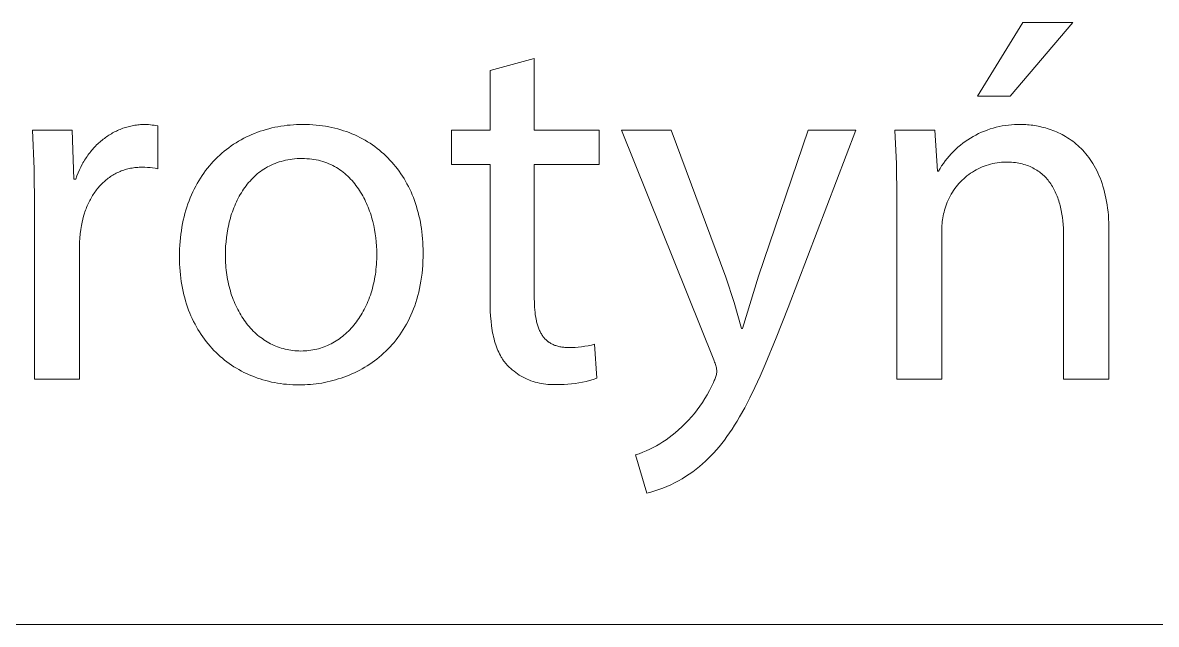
# Model space of a CAD drawing. Header units: millimetres. Extents: x 0 to 5466, y 0 to 3819.
# Drawn here: x 4602.9 to 4723.3, y 0 to 64 of the extents above; entities that cross this region are included whole.
import ezdxf

# ---------------------------------------------------------------- set-up
doc = ezdxf.new("R2010")
doc.units = ezdxf.units.MM
doc.header["$MEASUREMENT"] = 0
doc.layers.add('Domyślny', color=7, linetype='Continuous', true_color=0x000000)

msp = doc.modelspace()

# ---------------------------------------------------------------- linework, layer by layer
at = {"layer": 'Domyślny', "color": 18, "lineweight": 15, "true_color": 0x000000}
for p, q in [((4704.32, 56.12), (4709.14, 63.95)), ((4714.44, 63.95), (4707.78, 56.12)), ((4709.14, 63.95), (4714.44, 63.95)), ((4652.55, 58.87), (4657.24, 60.13)), ((4657.24, 60.13), (4657.24, 52.54)), ((4652.55, 52.54), (4652.55, 58.87)), ((4707.78, 56.12), (4704.32, 56.12)), ((4614.39, 52.96), (4614.54, 52.99)), ((4614.54, 52.99), (4614.68, 53.02)), ((4614.68, 53.02), (4614.83, 53.04)), ((4614.83, 53.04), (4614.98, 53.06)), ((4614.98, 53.06), (4615.13, 53.08)), ((4615.13, 53.08), (4615.27, 53.1)), ((4615.27, 53.1), (4615.42, 53.11)), ((4615.42, 53.11), (4615.57, 53.11)), ((4615.57, 53.11), (4615.72, 53.12)), ((4615.72, 53.12), (4615.87, 53.12)), ((4615.87, 53.12), (4616.07, 53.12)), ((4616.07, 53.12), (4616.27, 53.11)), ((4616.27, 53.11), (4616.47, 53.09)), ((4616.47, 53.09), (4616.67, 53.07)), ((4616.67, 53.07), (4616.87, 53.05)), ((4616.87, 53.05), (4617.06, 53.01)), ((4617.06, 53.01), (4617.26, 52.98)), ((4630.34, 52.95), (4630.66, 53)), ((4630.66, 53), (4630.99, 53.04)), ((4630.99, 53.04), (4631.33, 53.07)), ((4631.33, 53.07), (4631.66, 53.1)), ((4631.66, 53.1), (4632, 53.12)), ((4632, 53.12), (4632.34, 53.13)), ((4632.34, 53.13), (4632.68, 53.13)), ((4632.68, 53.13), (4633.03, 53.13)), ((4633.03, 53.13), (4633.38, 53.12)), ((4633.38, 53.12), (4633.73, 53.1)), ((4633.73, 53.1), (4634.08, 53.07)), ((4634.08, 53.07), (4634.42, 53.03)), ((4634.42, 53.03), (4634.75, 52.99)), ((4634.75, 52.99), (4635.08, 52.94)), ((4706.95, 52.97), (4707.28, 53.02)), ((4707.28, 53.02), (4707.6, 53.07)), ((4707.6, 53.07), (4707.93, 53.1)), ((4707.93, 53.1), (4708.26, 53.12)), ((4708.26, 53.12), (4708.59, 53.12)), ((4708.59, 53.12), (4708.92, 53.12)), ((4708.92, 53.12), (4709.1, 53.12)), ((4709.1, 53.12), (4709.27, 53.11)), ((4709.27, 53.11), (4709.45, 53.11)), ((4709.45, 53.11), (4709.63, 53.09)), ((4709.63, 53.09), (4709.82, 53.08)), ((4709.82, 53.08), (4710, 53.06)), ((4710, 53.06), (4710.19, 53.04)), ((4710.19, 53.04), (4710.38, 53.01)), ((4710.38, 53.01), (4710.57, 52.98)), ((4604.12, 48.4), (4603.95, 52.54)), ((4603.95, 52.54), (4608.16, 52.54)), ((4608.16, 52.54), (4608.34, 47.33)), ((4611.7, 51.74), (4611.82, 51.83)), ((4611.82, 51.83), (4611.95, 51.91)), ((4611.95, 51.91), (4612.07, 52)), ((4612.07, 52), (4612.2, 52.08)), ((4612.2, 52.08), (4612.33, 52.15)), ((4612.33, 52.15), (4612.46, 52.23)), ((4612.46, 52.23), (4612.59, 52.3)), ((4612.59, 52.3), (4612.72, 52.37)), ((4612.72, 52.37), (4612.86, 52.43)), ((4612.86, 52.43), (4612.99, 52.49)), ((4612.99, 52.49), (4613.13, 52.55)), ((4613.13, 52.55), (4613.26, 52.61)), ((4613.26, 52.61), (4613.4, 52.66)), ((4613.4, 52.66), (4613.54, 52.72)), ((4613.54, 52.72), (4613.68, 52.76)), ((4613.68, 52.76), (4613.82, 52.81)), ((4613.82, 52.81), (4613.96, 52.85)), ((4613.96, 52.85), (4614.11, 52.89)), ((4614.11, 52.89), (4614.25, 52.93)), ((4614.25, 52.93), (4614.39, 52.96)), ((4617.26, 52.98), (4617.26, 48.43)), ((4626.39, 51.66), (4626.67, 51.8)), ((4626.67, 51.8), (4626.96, 51.93)), ((4626.96, 51.93), (4627.25, 52.06)), ((4627.25, 52.06), (4627.54, 52.18)), ((4627.54, 52.18), (4627.84, 52.3)), ((4627.84, 52.3), (4628.14, 52.4)), ((4628.14, 52.4), (4628.44, 52.5)), ((4628.44, 52.5), (4628.75, 52.59)), ((4628.75, 52.59), (4629.06, 52.68)), ((4629.06, 52.68), (4629.38, 52.76)), ((4629.38, 52.76), (4629.69, 52.83)), ((4629.69, 52.83), (4630.01, 52.89)), ((4630.01, 52.89), (4630.34, 52.95)), ((4635.08, 52.94), (4635.41, 52.88)), ((4635.41, 52.88), (4635.73, 52.81)), ((4635.73, 52.81), (4636.05, 52.74)), ((4636.05, 52.74), (4636.37, 52.66)), ((4636.37, 52.66), (4636.68, 52.57)), ((4636.68, 52.57), (4636.99, 52.47)), ((4636.99, 52.47), (4637.29, 52.37)), ((4637.29, 52.37), (4637.59, 52.26)), ((4637.59, 52.26), (4637.88, 52.14)), ((4637.88, 52.14), (4638.17, 52.02)), ((4638.17, 52.02), (4638.45, 51.89)), ((4638.45, 51.89), (4638.73, 51.75)), ((4648.45, 48.86), (4648.45, 52.54)), ((4648.45, 52.54), (4652.55, 52.54)), ((4657.24, 52.54), (4664.14, 52.54)), ((4664.14, 52.54), (4664.14, 48.86)), ((4676.3, 28.11), (4666.52, 52.54)), ((4666.52, 52.54), (4671.77, 52.54)), ((4671.77, 52.54), (4677.57, 36.89)), ((4681.07, 37), (4686.33, 52.54)), ((4691.4, 52.54), (4684.2, 33.67)), ((4686.33, 52.54), (4691.4, 52.54)), ((4695.7, 48.96), (4695.53, 52.54)), ((4695.53, 52.54), (4699.79, 52.54)), ((4699.79, 52.54), (4700.06, 48.15)), ((4703.57, 51.69), (4703.86, 51.85)), ((4703.86, 51.85), (4704.15, 52.01)), ((4704.15, 52.01), (4704.44, 52.16)), ((4704.44, 52.16), (4704.74, 52.3)), ((4704.74, 52.3), (4705.05, 52.43)), ((4705.05, 52.43), (4705.36, 52.54)), ((4705.36, 52.54), (4705.67, 52.65)), ((4705.67, 52.65), (4705.99, 52.75)), ((4705.99, 52.75), (4706.3, 52.83)), ((4706.3, 52.83), (4706.63, 52.91)), ((4706.63, 52.91), (4706.95, 52.97)), ((4710.57, 52.98), (4710.76, 52.94)), ((4710.76, 52.94), (4710.95, 52.9)), ((4710.95, 52.9), (4711.15, 52.86)), ((4711.15, 52.86), (4711.34, 52.81)), ((4711.34, 52.81), (4711.54, 52.76)), ((4711.54, 52.76), (4711.73, 52.7)), ((4711.73, 52.7), (4711.93, 52.64)), ((4711.93, 52.64), (4712.13, 52.57)), ((4712.13, 52.57), (4712.32, 52.5)), ((4712.32, 52.5), (4712.52, 52.42)), ((4712.52, 52.42), (4712.72, 52.34)), ((4712.72, 52.34), (4712.91, 52.25)), ((4712.91, 52.25), (4713.11, 52.16)), ((4713.11, 52.16), (4713.3, 52.06)), ((4713.3, 52.06), (4713.49, 51.95)), ((4713.49, 51.95), (4713.68, 51.84)), ((4713.68, 51.84), (4713.87, 51.72)), ((4610.34, 50.49), (4610.44, 50.61)), ((4610.44, 50.61), (4610.55, 50.72)), ((4610.55, 50.72), (4610.65, 50.84)), ((4610.65, 50.84), (4610.76, 50.95)), ((4610.76, 50.95), (4610.88, 51.06)), ((4610.88, 51.06), (4610.99, 51.16)), ((4610.99, 51.16), (4611.1, 51.26)), ((4611.1, 51.26), (4611.22, 51.37)), ((4611.22, 51.37), (4611.34, 51.46)), ((4611.34, 51.46), (4611.46, 51.56)), ((4611.46, 51.56), (4611.58, 51.65)), ((4611.58, 51.65), (4611.7, 51.74)), ((4624.55, 50.47), (4624.8, 50.66)), ((4624.8, 50.66), (4625.05, 50.85)), ((4625.05, 50.85), (4625.31, 51.02)), ((4625.31, 51.02), (4625.57, 51.19)), ((4625.57, 51.19), (4625.84, 51.35)), ((4625.84, 51.35), (4626.12, 51.51)), ((4626.12, 51.51), (4626.39, 51.66)), ((4638.73, 51.75), (4639.01, 51.6)), ((4639.01, 51.6), (4639.28, 51.45)), ((4639.28, 51.45), (4639.54, 51.29)), ((4639.54, 51.29), (4639.8, 51.13)), ((4639.8, 51.13), (4640.06, 50.95)), ((4640.06, 50.95), (4640.31, 50.78)), ((4640.31, 50.78), (4640.55, 50.59)), ((4640.55, 50.59), (4640.79, 50.4)), ((4702, 50.49), (4702.24, 50.71)), ((4702.24, 50.71), (4702.5, 50.92)), ((4702.5, 50.92), (4702.75, 51.13)), ((4702.75, 51.13), (4703.02, 51.32)), ((4703.02, 51.32), (4703.29, 51.51)), ((4703.29, 51.51), (4703.57, 51.69)), ((4713.87, 51.72), (4714.06, 51.6)), ((4714.06, 51.6), (4714.25, 51.47)), ((4714.25, 51.47), (4714.43, 51.34)), ((4714.43, 51.34), (4714.62, 51.2)), ((4714.62, 51.2), (4714.8, 51.05)), ((4714.8, 51.05), (4714.97, 50.89)), ((4714.97, 50.89), (4715.15, 50.73)), ((4715.15, 50.73), (4715.32, 50.57)), ((4609.48, 49.33), (4609.57, 49.46)), ((4609.57, 49.46), (4609.66, 49.6)), ((4609.66, 49.6), (4609.75, 49.74)), ((4609.75, 49.74), (4609.84, 49.87)), ((4609.84, 49.87), (4609.94, 50)), ((4609.94, 50), (4610.03, 50.12)), ((4610.03, 50.12), (4610.13, 50.25)), ((4610.13, 50.25), (4610.23, 50.37)), ((4610.23, 50.37), (4610.34, 50.49)), ((4623.15, 49.2), (4623.37, 49.43)), ((4623.37, 49.43), (4623.6, 49.65)), ((4623.6, 49.65), (4623.83, 49.87)), ((4623.83, 49.87), (4624.06, 50.08)), ((4624.06, 50.08), (4624.3, 50.28)), ((4624.3, 50.28), (4624.55, 50.47)), ((4631.06, 49.38), (4630.82, 49.33)), ((4631.3, 49.42), (4631.06, 49.38)), ((4631.54, 49.45), (4631.3, 49.42)), ((4631.79, 49.48), (4631.54, 49.45)), ((4632.05, 49.5), (4631.79, 49.48)), ((4632.31, 49.51), (4632.05, 49.5)), ((4632.57, 49.51), (4632.31, 49.51)), ((4632.83, 49.51), (4632.57, 49.51)), ((4633.09, 49.49), (4632.83, 49.51)), ((4633.35, 49.47), (4633.09, 49.49)), ((4633.6, 49.45), (4633.35, 49.47)), ((4633.84, 49.41), (4633.6, 49.45)), ((4634.08, 49.37), (4633.84, 49.41)), ((4640.79, 50.4), (4641.03, 50.2)), ((4641.03, 50.2), (4641.26, 50)), ((4641.26, 50), (4641.48, 49.79)), ((4641.48, 49.79), (4641.7, 49.57)), ((4641.7, 49.57), (4641.91, 49.35)), ((4700.89, 49.26), (4701.1, 49.52)), ((4701.1, 49.52), (4701.31, 49.77)), ((4701.31, 49.77), (4701.53, 50.02)), ((4701.53, 50.02), (4701.76, 50.25)), ((4701.76, 50.25), (4702, 50.49)), ((4715.32, 50.57), (4715.49, 50.39)), ((4715.49, 50.39), (4715.66, 50.21)), ((4715.66, 50.21), (4715.82, 50.02)), ((4715.82, 50.02), (4715.98, 49.82)), ((4715.98, 49.82), (4716.13, 49.62)), ((4716.13, 49.62), (4716.28, 49.41)), ((4716.28, 49.41), (4716.43, 49.19)), ((4604.17, 44.26), (4604.12, 48.4)), ((4608.79, 47.98), (4608.93, 48.3)), ((4608.93, 48.3), (4609.07, 48.6)), ((4609.07, 48.6), (4609.23, 48.9)), ((4609.23, 48.9), (4609.31, 49.04)), ((4609.31, 49.04), (4609.39, 49.19)), ((4609.39, 49.19), (4609.48, 49.33)), ((4613.38, 48.19), (4613.25, 48.13)), ((4613.52, 48.24), (4613.38, 48.19)), ((4613.66, 48.28), (4613.52, 48.24)), ((4613.8, 48.33), (4613.66, 48.28)), ((4613.94, 48.37), (4613.8, 48.33)), ((4614.08, 48.41), (4613.94, 48.37)), ((4614.23, 48.44), (4614.08, 48.41)), ((4614.37, 48.47), (4614.23, 48.44)), ((4614.52, 48.5), (4614.37, 48.47)), ((4614.67, 48.52), (4614.52, 48.5)), ((4614.82, 48.54), (4614.67, 48.52)), ((4614.97, 48.56), (4614.82, 48.54)), ((4615.13, 48.57), (4614.97, 48.56)), ((4615.28, 48.58), (4615.13, 48.57)), ((4615.44, 48.59), (4615.28, 48.58)), ((4615.6, 48.59), (4615.44, 48.59)), ((4615.88, 48.58), (4615.6, 48.59)), ((4616.16, 48.57), (4615.88, 48.58)), ((4616.43, 48.55), (4616.16, 48.57)), ((4616.71, 48.52), (4616.43, 48.55)), ((4616.98, 48.47), (4616.71, 48.52)), ((4617.26, 48.43), (4616.98, 48.47)), ((4622.14, 47.96), (4622.33, 48.22)), ((4622.33, 48.22), (4622.53, 48.47)), ((4622.53, 48.47), (4622.73, 48.72)), ((4622.73, 48.72), (4622.94, 48.96)), ((4622.94, 48.96), (4623.15, 49.2)), ((4628.34, 48.26), (4628.17, 48.14)), ((4628.53, 48.38), (4628.34, 48.26)), ((4628.71, 48.5), (4628.53, 48.38)), ((4628.9, 48.61), (4628.71, 48.5)), ((4629.1, 48.71), (4628.9, 48.61)), ((4629.3, 48.81), (4629.1, 48.71)), ((4629.5, 48.91), (4629.3, 48.81)), ((4629.71, 48.99), (4629.5, 48.91)), ((4629.92, 49.07), (4629.71, 48.99)), ((4630.14, 49.15), (4629.92, 49.07)), ((4630.36, 49.21), (4630.14, 49.15)), ((4630.59, 49.27), (4630.36, 49.21)), ((4630.82, 49.33), (4630.59, 49.27)), ((4634.32, 49.32), (4634.08, 49.37)), ((4634.55, 49.26), (4634.32, 49.32)), ((4634.77, 49.19), (4634.55, 49.26)), ((4634.99, 49.12), (4634.77, 49.19)), ((4635.21, 49.04), (4634.99, 49.12)), ((4635.42, 48.96), (4635.21, 49.04)), ((4635.62, 48.87), (4635.42, 48.96)), ((4635.83, 48.77), (4635.62, 48.87)), ((4636.02, 48.66), (4635.83, 48.77)), ((4636.22, 48.55), (4636.02, 48.66)), ((4636.4, 48.44), (4636.22, 48.55)), ((4636.59, 48.32), (4636.4, 48.44)), ((4636.76, 48.19), (4636.59, 48.32)), ((4636.94, 48.06), (4636.76, 48.19)), ((4641.91, 49.35), (4642.12, 49.13)), ((4642.12, 49.13), (4642.32, 48.89)), ((4642.32, 48.89), (4642.51, 48.65)), ((4642.51, 48.65), (4642.7, 48.41)), ((4642.7, 48.41), (4642.89, 48.16)), ((4652.55, 48.86), (4648.45, 48.86)), ((4652.55, 34.41), (4652.55, 48.86)), ((4664.14, 48.86), (4657.24, 48.86)), ((4657.24, 48.86), (4657.24, 34.59)), ((4695.75, 45.37), (4695.7, 48.96)), ((4700.17, 48.15), (4700.34, 48.44)), ((4700.34, 48.44), (4700.51, 48.72)), ((4700.51, 48.72), (4700.7, 48.99)), ((4700.7, 48.99), (4700.89, 49.26)), ((4703.98, 48.19), (4703.78, 48.07)), ((4704.18, 48.31), (4703.98, 48.19)), ((4704.39, 48.42), (4704.18, 48.31)), ((4704.6, 48.52), (4704.39, 48.42)), ((4704.81, 48.61), (4704.6, 48.52)), ((4705.03, 48.7), (4704.81, 48.61)), ((4705.25, 48.78), (4705.03, 48.7)), ((4705.48, 48.85), (4705.25, 48.78)), ((4705.7, 48.91), (4705.48, 48.85)), ((4705.93, 48.97), (4705.7, 48.91)), ((4706.16, 49.01), (4705.93, 48.97)), ((4706.39, 49.05), (4706.16, 49.01)), ((4706.62, 49.09), (4706.39, 49.05)), ((4706.86, 49.11), (4706.62, 49.09)), ((4707.09, 49.13), (4706.86, 49.11)), ((4707.32, 49.14), (4707.09, 49.13)), ((4707.53, 49.13), (4707.32, 49.14)), ((4707.74, 49.13), (4707.53, 49.13)), ((4707.94, 49.11), (4707.74, 49.13)), ((4708.14, 49.09), (4707.94, 49.11)), ((4708.34, 49.07), (4708.14, 49.09)), ((4708.53, 49.04), (4708.34, 49.07)), ((4708.71, 49.01), (4708.53, 49.04)), ((4708.89, 48.97), (4708.71, 49.01)), ((4709.07, 48.93), (4708.89, 48.97)), ((4709.24, 48.89), (4709.07, 48.93)), ((4709.41, 48.83), (4709.24, 48.89)), ((4709.58, 48.78), (4709.41, 48.83)), ((4709.74, 48.72), (4709.58, 48.78)), ((4709.9, 48.65), (4709.74, 48.72)), ((4710.05, 48.58), (4709.9, 48.65)), ((4710.2, 48.51), (4710.05, 48.58)), ((4710.35, 48.43), (4710.2, 48.51)), ((4710.49, 48.35), (4710.35, 48.43)), ((4710.63, 48.27), (4710.49, 48.35)), ((4710.76, 48.18), (4710.63, 48.27)), ((4710.89, 48.08), (4710.76, 48.18)), ((4716.43, 49.19), (4716.57, 48.97)), ((4716.57, 48.97), (4716.71, 48.73)), ((4716.71, 48.73), (4716.85, 48.49)), ((4716.85, 48.49), (4716.98, 48.24)), ((4716.98, 48.24), (4717.1, 47.99)), ((4608.34, 47.33), (4608.54, 47.33)), ((4608.54, 47.33), (4608.66, 47.66)), ((4608.66, 47.66), (4608.79, 47.98)), ((4611.55, 47.05), (4611.44, 46.95)), ((4611.66, 47.15), (4611.55, 47.05)), ((4611.77, 47.24), (4611.66, 47.15)), ((4611.88, 47.33), (4611.77, 47.24)), ((4612, 47.42), (4611.88, 47.33)), ((4612.12, 47.5), (4612, 47.42)), ((4612.23, 47.59), (4612.12, 47.5)), ((4612.35, 47.67), (4612.23, 47.59)), ((4612.48, 47.74), (4612.35, 47.67)), ((4612.6, 47.81), (4612.48, 47.74)), ((4612.73, 47.88), (4612.6, 47.81)), ((4612.85, 47.95), (4612.73, 47.88)), ((4612.98, 48.01), (4612.85, 47.95)), ((4613.11, 48.07), (4612.98, 48.01)), ((4613.25, 48.13), (4613.11, 48.07)), ((4621.44, 46.85), (4621.61, 47.14)), ((4621.61, 47.14), (4621.78, 47.42)), ((4621.78, 47.42), (4621.96, 47.69)), ((4621.96, 47.69), (4622.14, 47.96)), ((4627.05, 47.12), (4626.9, 46.95)), ((4627.19, 47.28), (4627.05, 47.12)), ((4627.34, 47.43), (4627.19, 47.28)), ((4627.5, 47.58), (4627.34, 47.43)), ((4627.66, 47.73), (4627.5, 47.58)), ((4627.82, 47.87), (4627.66, 47.73)), ((4627.99, 48.01), (4627.82, 47.87)), ((4628.17, 48.14), (4627.99, 48.01)), ((4637.11, 47.92), (4636.94, 48.06)), ((4637.27, 47.78), (4637.11, 47.92)), ((4637.43, 47.63), (4637.27, 47.78)), ((4637.59, 47.48), (4637.43, 47.63)), ((4637.74, 47.32), (4637.59, 47.48)), ((4637.89, 47.16), (4637.74, 47.32)), ((4638.03, 46.99), (4637.89, 47.16)), ((4638.17, 46.83), (4638.03, 46.99)), ((4642.89, 48.16), (4643.07, 47.9)), ((4643.07, 47.9), (4643.24, 47.64)), ((4643.24, 47.64), (4643.41, 47.37)), ((4643.41, 47.37), (4643.57, 47.1)), ((4643.57, 47.1), (4643.72, 46.82)), ((4700.06, 48.15), (4700.17, 48.15)), ((4702.51, 47.03), (4702.35, 46.86)), ((4702.68, 47.2), (4702.51, 47.03)), ((4702.85, 47.36), (4702.68, 47.2)), ((4703.02, 47.51), (4702.85, 47.36)), ((4703.2, 47.66), (4703.02, 47.51)), ((4703.39, 47.8), (4703.2, 47.66)), ((4703.58, 47.94), (4703.39, 47.8)), ((4703.78, 48.07), (4703.58, 47.94)), ((4711.02, 47.99), (4710.89, 48.08)), ((4711.14, 47.89), (4711.02, 47.99)), ((4711.26, 47.78), (4711.14, 47.89)), ((4711.38, 47.67), (4711.26, 47.78)), ((4711.49, 47.56), (4711.38, 47.67)), ((4711.6, 47.45), (4711.49, 47.56)), ((4711.71, 47.33), (4711.6, 47.45)), ((4711.81, 47.21), (4711.71, 47.33)), ((4711.91, 47.08), (4711.81, 47.21)), ((4712, 46.95), (4711.91, 47.08)), ((4717.1, 47.99), (4717.22, 47.72)), ((4717.22, 47.72), (4717.33, 47.45)), ((4717.33, 47.45), (4717.44, 47.16)), ((4717.44, 47.16), (4717.54, 46.87)), ((4610.49, 45.83), (4610.4, 45.7)), ((4610.57, 45.95), (4610.49, 45.83)), ((4610.66, 46.07), (4610.57, 45.95)), ((4610.75, 46.19), (4610.66, 46.07)), ((4610.85, 46.31), (4610.75, 46.19)), ((4610.94, 46.42), (4610.85, 46.31)), ((4611.04, 46.53), (4610.94, 46.42)), ((4611.14, 46.64), (4611.04, 46.53)), ((4611.24, 46.75), (4611.14, 46.64)), ((4611.34, 46.85), (4611.24, 46.75)), ((4611.44, 46.95), (4611.34, 46.85)), ((4620.84, 45.65), (4620.98, 45.96)), ((4620.98, 45.96), (4621.13, 46.26)), ((4621.13, 46.26), (4621.28, 46.56)), ((4621.28, 46.56), (4621.44, 46.85)), ((4626.13, 45.88), (4626.02, 45.69)), ((4626.25, 46.07), (4626.13, 45.88)), ((4626.37, 46.25), (4626.25, 46.07)), ((4626.5, 46.43), (4626.37, 46.25)), ((4626.63, 46.61), (4626.5, 46.43)), ((4626.76, 46.78), (4626.63, 46.61)), ((4626.9, 46.95), (4626.76, 46.78)), ((4638.3, 46.65), (4638.17, 46.83)), ((4638.43, 46.48), (4638.3, 46.65)), ((4638.56, 46.3), (4638.43, 46.48)), ((4638.68, 46.11), (4638.56, 46.3)), ((4638.8, 45.92), (4638.68, 46.11)), ((4638.91, 45.73), (4638.8, 45.92)), ((4643.72, 46.82), (4643.87, 46.54)), ((4643.87, 46.54), (4644.01, 46.25)), ((4644.01, 46.25), (4644.15, 45.96)), ((4644.15, 45.96), (4644.27, 45.66)), ((4701.65, 45.93), (4701.53, 45.73)), ((4701.77, 46.12), (4701.65, 45.93)), ((4701.91, 46.31), (4701.77, 46.12)), ((4702.05, 46.5), (4701.91, 46.31)), ((4702.2, 46.68), (4702.05, 46.5)), ((4702.35, 46.86), (4702.2, 46.68)), ((4712.1, 46.82), (4712, 46.95)), ((4712.19, 46.68), (4712.1, 46.82)), ((4712.27, 46.55), (4712.19, 46.68)), ((4712.35, 46.41), (4712.27, 46.55)), ((4712.43, 46.26), (4712.35, 46.41)), ((4712.51, 46.11), (4712.43, 46.26)), ((4712.58, 45.96), (4712.51, 46.11)), ((4712.65, 45.81), (4712.58, 45.96)), ((4712.72, 45.66), (4712.65, 45.81)), ((4717.54, 46.87), (4717.64, 46.58)), ((4717.64, 46.58), (4717.73, 46.27)), ((4717.73, 46.27), (4717.81, 45.95)), ((4717.81, 45.95), (4717.89, 45.63)), ((4609.81, 44.61), (4609.75, 44.47)), ((4609.88, 44.75), (4609.81, 44.61)), ((4609.95, 44.9), (4609.88, 44.75)), ((4610.02, 45.04), (4609.95, 44.9)), ((4610.09, 45.17), (4610.02, 45.04)), ((4610.17, 45.31), (4610.09, 45.17)), ((4610.24, 45.44), (4610.17, 45.31)), ((4610.32, 45.57), (4610.24, 45.44)), ((4610.4, 45.7), (4610.32, 45.57)), ((4620.34, 44.35), (4620.46, 44.68)), ((4620.46, 44.68), (4620.58, 45.01)), ((4620.58, 45.01), (4620.7, 45.33)), ((4620.7, 45.33), (4620.84, 45.65)), ((4625.51, 44.69), (4625.42, 44.48)), ((4625.6, 44.9), (4625.51, 44.69)), ((4625.7, 45.1), (4625.6, 44.9)), ((4625.8, 45.3), (4625.7, 45.1)), ((4625.91, 45.5), (4625.8, 45.3)), ((4626.02, 45.69), (4625.91, 45.5)), ((4639.02, 45.54), (4638.91, 45.73)), ((4639.13, 45.34), (4639.02, 45.54)), ((4639.23, 45.15), (4639.13, 45.34)), ((4639.33, 44.94), (4639.23, 45.15)), ((4639.42, 44.74), (4639.33, 44.94)), ((4639.51, 44.54), (4639.42, 44.74)), ((4644.27, 45.66), (4644.4, 45.36)), ((4644.4, 45.36), (4644.51, 45.05)), ((4644.51, 45.05), (4644.62, 44.73)), ((4644.62, 44.73), (4644.73, 44.42)), ((4695.75, 26.06), (4695.75, 45.37)), ((4701.03, 44.67), (4700.95, 44.44)), ((4701.11, 44.88), (4701.03, 44.67)), ((4701.21, 45.1), (4701.11, 44.88)), ((4701.31, 45.31), (4701.21, 45.1)), ((4701.41, 45.52), (4701.31, 45.31)), ((4701.53, 45.73), (4701.41, 45.52)), ((4712.78, 45.5), (4712.72, 45.66)), ((4712.84, 45.34), (4712.78, 45.5)), ((4712.9, 45.18), (4712.84, 45.34)), ((4712.95, 45.01), (4712.9, 45.18)), ((4713, 44.84), (4712.95, 45.01)), ((4713.05, 44.67), (4713, 44.84)), ((4713.1, 44.5), (4713.05, 44.67)), ((4717.89, 45.63), (4717.96, 45.29)), ((4717.96, 45.29), (4718.03, 44.95)), ((4718.03, 44.95), (4718.09, 44.59)), ((4718.09, 44.59), (4718.14, 44.23)), ((4604.17, 26.06), (4604.17, 44.26)), ((4609.37, 43.39), (4609.28, 43.07)), ((4609.47, 43.71), (4609.37, 43.39)), ((4609.52, 43.86), (4609.47, 43.71)), ((4609.57, 44.02), (4609.52, 43.86)), ((4609.63, 44.17), (4609.57, 44.02)), ((4609.69, 44.32), (4609.63, 44.17)), ((4609.75, 44.47), (4609.69, 44.32)), ((4620.05, 43.31), (4620.14, 43.66)), ((4620.14, 43.66), (4620.24, 44.01)), ((4620.24, 44.01), (4620.34, 44.35)), ((4625.03, 43.41), (4624.97, 43.18)), ((4625.1, 43.63), (4625.03, 43.41)), ((4625.18, 43.84), (4625.1, 43.63)), ((4625.25, 44.06), (4625.18, 43.84)), ((4625.34, 44.27), (4625.25, 44.06)), ((4625.42, 44.48), (4625.34, 44.27)), ((4639.59, 44.33), (4639.51, 44.54)), ((4639.67, 44.12), (4639.59, 44.33)), ((4639.75, 43.91), (4639.67, 44.12)), ((4639.83, 43.69), (4639.75, 43.91)), ((4639.9, 43.48), (4639.83, 43.69)), ((4639.96, 43.26), (4639.9, 43.48)), ((4644.73, 44.42), (4644.82, 44.09)), ((4644.82, 44.09), (4644.91, 43.77)), ((4644.91, 43.77), (4644.99, 43.43)), ((4644.99, 43.43), (4645.07, 43.1)), ((4700.66, 43.42), (4700.62, 43.21)), ((4700.71, 43.62), (4700.66, 43.42)), ((4700.76, 43.82), (4700.71, 43.62)), ((4700.82, 44.02), (4700.76, 43.82)), ((4700.88, 44.22), (4700.82, 44.02)), ((4700.95, 44.44), (4700.88, 44.22)), ((4713.14, 44.33), (4713.1, 44.5)), ((4713.22, 43.97), (4713.14, 44.33)), ((4713.28, 43.61), (4713.22, 43.97)), ((4713.34, 43.24), (4713.28, 43.61)), ((4718.14, 44.23), (4718.18, 43.86)), ((4718.18, 43.86), (4718.22, 43.48)), ((4718.22, 43.48), (4718.24, 43.09)), ((4609.14, 42.4), (4609.07, 41.96)), ((4609.21, 42.74), (4609.14, 42.4)), ((4609.28, 43.07), (4609.21, 42.74)), ((4619.76, 41.84), (4619.82, 42.22)), ((4619.82, 42.22), (4619.89, 42.59)), ((4619.89, 42.59), (4619.96, 42.95)), ((4619.96, 42.95), (4620.05, 43.31)), ((4624.79, 42.51), (4624.7, 42.05)), ((4624.85, 42.74), (4624.79, 42.51)), ((4624.91, 42.96), (4624.85, 42.74)), ((4624.97, 43.18), (4624.91, 42.96)), ((4640.08, 42.83), (4639.96, 43.26)), ((4640.19, 42.39), (4640.08, 42.83)), ((4640.28, 41.95), (4640.19, 42.39)), ((4645.07, 43.1), (4645.14, 42.76)), ((4645.14, 42.76), (4645.2, 42.41)), ((4645.2, 42.41), (4645.26, 42.06)), ((4700.54, 42.38), (4700.53, 42.17)), ((4700.53, 42.17), (4700.53, 41.96)), ((4700.55, 42.59), (4700.54, 42.38)), ((4700.57, 42.8), (4700.55, 42.59)), ((4700.59, 43.01), (4700.57, 42.8)), ((4700.62, 43.21), (4700.59, 43.01)), ((4713.38, 42.87), (4713.34, 43.24)), ((4713.41, 42.49), (4713.38, 42.87)), ((4713.44, 42.1), (4713.41, 42.49)), ((4718.24, 43.09), (4718.26, 42.69)), ((4718.26, 42.69), (4718.28, 42.28)), ((4718.28, 42.28), (4718.28, 41.86)), ((4608.98, 41.06), (4608.95, 40.61)), ((4609.02, 41.51), (4608.98, 41.06)), ((4609.07, 41.96), (4609.02, 41.51)), ((4619.62, 40.68), (4619.66, 41.08)), ((4619.66, 41.08), (4619.71, 41.46)), ((4619.71, 41.46), (4619.76, 41.84)), ((4624.55, 41.12), (4624.5, 40.66)), ((4624.62, 41.59), (4624.55, 41.12)), ((4624.7, 42.05), (4624.62, 41.59)), ((4640.35, 41.51), (4640.28, 41.95)), ((4640.41, 41.08), (4640.35, 41.51)), ((4640.46, 40.64), (4640.41, 41.08)), ((4645.26, 42.06), (4645.3, 41.71)), ((4645.3, 41.71), (4645.34, 41.35)), ((4645.34, 41.35), (4645.38, 40.99)), ((4645.38, 40.99), (4645.4, 40.62)), ((4700.53, 41.96), (4700.53, 26.06)), ((4713.45, 41.71), (4713.44, 42.1)), ((4713.46, 41.31), (4713.45, 41.71)), ((4713.46, 26.06), (4713.46, 41.31)), ((4718.28, 41.86), (4718.28, 26.06)), ((4608.95, 40.61), (4608.94, 40.16)), ((4608.94, 40.16), (4608.94, 26.06)), ((4619.56, 39.48), (4619.57, 39.89)), ((4619.57, 39.89), (4619.59, 40.29)), ((4619.59, 40.29), (4619.62, 40.68)), ((4624.46, 40.19), (4624.44, 39.72)), ((4624.5, 40.66), (4624.46, 40.19)), ((4640.5, 40.21), (4640.46, 40.64)), ((4640.52, 39.78), (4640.5, 40.21)), ((4640.52, 39.35), (4640.52, 39.78)), ((4645.4, 40.62), (4645.42, 40.25)), ((4645.42, 40.25), (4645.43, 39.88)), ((4645.43, 39.88), (4645.44, 39.5)), ((4619.56, 39.06), (4619.56, 39.48)), ((4619.56, 38.67), (4619.56, 39.06)), ((4619.57, 38.29), (4619.56, 38.67)), ((4624.44, 39.72), (4624.43, 39.25)), ((4624.43, 39.25), (4624.44, 38.97)), ((4624.44, 38.97), (4624.44, 38.71)), ((4624.44, 38.71), (4624.46, 38.44)), ((4640.5, 38.53), (4640.51, 38.8)), ((4640.51, 38.8), (4640.52, 39.08)), ((4640.52, 39.08), (4640.52, 39.35)), ((4645.42, 38.6), (4645.39, 38.16)), ((4645.43, 39.05), (4645.42, 38.6)), ((4645.44, 39.5), (4645.43, 39.05)), ((4619.59, 37.91), (4619.57, 38.29)), ((4619.62, 37.53), (4619.59, 37.91)), ((4619.66, 37.16), (4619.62, 37.53)), ((4624.46, 38.44), (4624.47, 38.17)), ((4624.47, 38.17), (4624.49, 37.91)), ((4624.49, 37.91), (4624.52, 37.65)), ((4624.52, 37.65), (4624.55, 37.4)), ((4624.55, 37.4), (4624.59, 37.14)), ((4640.37, 37.2), (4640.4, 37.46)), ((4640.4, 37.46), (4640.43, 37.72)), ((4640.43, 37.72), (4640.46, 37.99)), ((4640.46, 37.99), (4640.48, 38.26)), ((4640.48, 38.26), (4640.5, 38.53)), ((4645.36, 37.73), (4645.32, 37.31)), ((4645.39, 38.16), (4645.36, 37.73)), ((4619.7, 36.79), (4619.66, 37.16)), ((4619.75, 36.43), (4619.7, 36.79)), ((4619.81, 36.07), (4619.75, 36.43)), ((4624.59, 37.14), (4624.63, 36.89)), ((4624.63, 36.89), (4624.67, 36.64)), ((4624.67, 36.64), (4624.72, 36.39)), ((4624.72, 36.39), (4624.77, 36.15)), ((4624.77, 36.15), (4624.83, 35.91)), ((4640.11, 35.94), (4640.17, 36.19)), ((4640.17, 36.19), (4640.23, 36.44)), ((4640.23, 36.44), (4640.28, 36.69)), ((4640.28, 36.69), (4640.32, 36.94)), ((4640.32, 36.94), (4640.37, 37.2)), ((4645.2, 36.49), (4645.13, 36.09)), ((4645.26, 36.9), (4645.2, 36.49)), ((4645.32, 37.31), (4645.26, 36.9)), ((4677.57, 36.89), (4678.46, 34.19)), ((4679.37, 31.46), (4681.07, 37)), ((4619.87, 35.72), (4619.81, 36.07)), ((4619.95, 35.38), (4619.87, 35.72)), ((4620.03, 35.03), (4619.95, 35.38)), ((4620.11, 34.7), (4620.03, 35.03)), ((4624.83, 35.91), (4624.89, 35.67)), ((4624.89, 35.67), (4624.96, 35.44)), ((4624.96, 35.44), (4625.03, 35.2)), ((4625.03, 35.2), (4625.1, 34.97)), ((4625.1, 34.97), (4625.18, 34.75)), ((4639.75, 34.77), (4639.83, 34.99)), ((4639.83, 34.99), (4639.91, 35.23)), ((4639.91, 35.23), (4639.98, 35.46)), ((4639.98, 35.46), (4640.05, 35.7)), ((4640.05, 35.7), (4640.11, 35.94)), ((4644.87, 34.94), (4644.77, 34.57)), ((4644.97, 35.32), (4644.87, 34.94)), ((4645.05, 35.7), (4644.97, 35.32)), ((4645.13, 36.09), (4645.05, 35.7)), ((4620.21, 34.37), (4620.11, 34.7)), ((4620.31, 34.04), (4620.21, 34.37)), ((4620.42, 33.72), (4620.31, 34.04)), ((4620.53, 33.4), (4620.42, 33.72)), ((4625.18, 34.75), (4625.27, 34.53)), ((4625.27, 34.53), (4625.35, 34.31)), ((4625.35, 34.31), (4625.44, 34.09)), ((4625.44, 34.09), (4625.54, 33.88)), ((4625.54, 33.88), (4625.64, 33.67)), ((4639.29, 33.68), (4639.39, 33.89)), ((4639.39, 33.89), (4639.49, 34.1)), ((4639.49, 34.1), (4639.58, 34.32)), ((4639.58, 34.32), (4639.67, 34.54)), ((4639.67, 34.54), (4639.75, 34.77)), ((4644.54, 33.86), (4644.41, 33.52)), ((4644.66, 34.21), (4644.54, 33.86)), ((4644.77, 34.57), (4644.66, 34.21)), ((4652.55, 33.84), (4652.55, 34.41)), ((4652.57, 33.28), (4652.55, 33.84)), ((4657.24, 34.59), (4657.25, 34.29)), ((4657.25, 34.29), (4657.25, 33.99)), ((4657.25, 33.99), (4657.27, 33.7)), ((4678.46, 34.19), (4679.26, 31.46)), ((4620.65, 33.09), (4620.53, 33.4)), ((4620.78, 32.79), (4620.65, 33.09)), ((4620.92, 32.49), (4620.78, 32.79)), ((4625.64, 33.67), (4625.74, 33.47)), ((4625.74, 33.47), (4625.85, 33.27)), ((4625.85, 33.27), (4625.96, 33.07)), ((4625.96, 33.07), (4626.07, 32.88)), ((4626.07, 32.88), (4626.19, 32.69)), ((4626.19, 32.69), (4626.31, 32.5)), ((4638.61, 32.5), (4638.73, 32.69)), ((4638.73, 32.69), (4638.85, 32.88)), ((4638.85, 32.88), (4638.97, 33.07)), ((4638.97, 33.07), (4639.08, 33.27)), ((4639.08, 33.27), (4639.19, 33.47)), ((4639.19, 33.47), (4639.29, 33.68)), ((4643.99, 32.53), (4643.83, 32.22)), ((4644.13, 32.85), (4643.99, 32.53)), ((4644.28, 33.18), (4644.13, 32.85)), ((4644.41, 33.52), (4644.28, 33.18)), ((4652.6, 32.74), (4652.57, 33.28)), ((4652.65, 32.22), (4652.6, 32.74)), ((4657.27, 33.7), (4657.29, 33.43)), ((4657.29, 33.43), (4657.32, 33.15)), ((4657.32, 33.15), (4657.35, 32.89)), ((4657.35, 32.89), (4657.39, 32.64)), ((4657.39, 32.64), (4657.43, 32.4)), ((4684.2, 33.67), (4682.95, 30.46)), ((4621.06, 32.2), (4620.92, 32.49)), ((4621.21, 31.91), (4621.06, 32.2)), ((4621.36, 31.63), (4621.21, 31.91)), ((4621.52, 31.35), (4621.36, 31.63)), ((4621.68, 31.08), (4621.52, 31.35)), ((4626.31, 32.5), (4626.43, 32.32)), ((4626.43, 32.32), (4626.56, 32.14)), ((4626.56, 32.14), (4626.69, 31.97)), ((4626.69, 31.97), (4626.83, 31.8)), ((4626.83, 31.8), (4626.97, 31.64)), ((4626.97, 31.64), (4627.11, 31.48)), ((4627.11, 31.48), (4627.25, 31.32)), ((4627.25, 31.32), (4627.4, 31.17)), ((4637.5, 31.16), (4637.65, 31.31)), ((4637.65, 31.31), (4637.8, 31.47)), ((4637.8, 31.47), (4637.94, 31.63)), ((4637.94, 31.63), (4638.08, 31.8)), ((4638.08, 31.8), (4638.22, 31.97)), ((4638.22, 31.97), (4638.35, 32.14)), ((4638.35, 32.14), (4638.48, 32.32)), ((4638.48, 32.32), (4638.61, 32.5)), ((4643.32, 31.32), (4643.14, 31.04)), ((4643.5, 31.61), (4643.32, 31.32)), ((4643.67, 31.91), (4643.5, 31.61)), ((4643.83, 32.22), (4643.67, 31.91)), ((4652.71, 31.72), (4652.65, 32.22)), ((4652.74, 31.47), (4652.71, 31.72)), ((4652.78, 31.24), (4652.74, 31.47)), ((4657.43, 32.4), (4657.46, 32.28)), ((4657.46, 32.28), (4657.49, 32.16)), ((4657.49, 32.16), (4657.51, 32.05)), ((4657.51, 32.05), (4657.54, 31.93)), ((4657.54, 31.93), (4657.58, 31.83)), ((4657.58, 31.83), (4657.61, 31.72)), ((4657.61, 31.72), (4657.65, 31.61)), ((4657.65, 31.61), (4657.68, 31.51)), ((4657.68, 31.51), (4657.72, 31.41)), ((4657.72, 31.41), (4657.76, 31.31)), ((4657.76, 31.31), (4657.81, 31.22)), ((4679.26, 31.46), (4679.37, 31.46)), ((4621.86, 30.81), (4621.68, 31.08)), ((4622.03, 30.55), (4621.86, 30.81)), ((4622.22, 30.3), (4622.03, 30.55)), ((4622.41, 30.05), (4622.22, 30.3)), ((4627.4, 31.17), (4627.55, 31.03)), ((4627.55, 31.03), (4627.71, 30.88)), ((4627.71, 30.88), (4627.86, 30.75)), ((4627.86, 30.75), (4628.03, 30.61)), ((4628.03, 30.61), (4628.19, 30.49)), ((4628.19, 30.49), (4628.36, 30.37)), ((4628.36, 30.37), (4628.53, 30.25)), ((4628.53, 30.25), (4628.7, 30.14)), ((4628.7, 30.14), (4628.87, 30.03)), ((4636.02, 30.02), (4636.2, 30.13)), ((4636.2, 30.13), (4636.37, 30.24)), ((4636.37, 30.24), (4636.54, 30.36)), ((4636.54, 30.36), (4636.71, 30.48)), ((4636.71, 30.48), (4636.87, 30.61)), ((4636.87, 30.61), (4637.03, 30.74)), ((4637.03, 30.74), (4637.19, 30.88)), ((4637.19, 30.88), (4637.35, 31.02)), ((4637.35, 31.02), (4637.5, 31.16)), ((4642.56, 30.23), (4642.35, 29.97)), ((4642.76, 30.49), (4642.56, 30.23)), ((4642.95, 30.76), (4642.76, 30.49)), ((4643.14, 31.04), (4642.95, 30.76)), ((4652.82, 31), (4652.78, 31.24)), ((4652.87, 30.77), (4652.82, 31)), ((4652.92, 30.55), (4652.87, 30.77)), ((4652.97, 30.33), (4652.92, 30.55)), ((4653.03, 30.11), (4652.97, 30.33)), ((4653.09, 29.9), (4653.03, 30.11)), ((4657.81, 31.22), (4657.85, 31.12)), ((4657.85, 31.12), (4657.9, 31.03)), ((4657.9, 31.03), (4657.95, 30.94)), ((4657.95, 30.94), (4658, 30.86)), ((4658, 30.86), (4658.05, 30.77)), ((4658.05, 30.77), (4658.11, 30.69)), ((4658.11, 30.69), (4658.16, 30.61)), ((4658.16, 30.61), (4658.22, 30.54)), ((4658.22, 30.54), (4658.28, 30.46)), ((4658.28, 30.46), (4658.34, 30.39)), ((4658.34, 30.39), (4658.41, 30.32)), ((4658.41, 30.32), (4658.47, 30.26)), ((4658.47, 30.26), (4658.54, 30.19)), ((4658.54, 30.19), (4658.61, 30.13)), ((4658.61, 30.13), (4658.65, 30.1)), ((4682.95, 30.46), (4681.78, 27.63)), ((4622.6, 29.81), (4622.41, 30.05)), ((4622.8, 29.57), (4622.6, 29.81)), ((4623.01, 29.34), (4622.8, 29.57)), ((4623.22, 29.12), (4623.01, 29.34)), ((4623.44, 28.9), (4623.22, 29.12)), ((4623.66, 28.69), (4623.44, 28.9)), ((4628.87, 30.03), (4629.05, 29.93)), ((4629.05, 29.93), (4629.23, 29.83)), ((4629.23, 29.83), (4629.42, 29.74)), ((4629.42, 29.74), (4629.6, 29.65)), ((4629.6, 29.65), (4629.79, 29.57)), ((4629.79, 29.57), (4629.98, 29.5)), ((4629.98, 29.5), (4630.18, 29.43)), ((4630.18, 29.43), (4630.37, 29.36)), ((4630.37, 29.36), (4630.57, 29.31)), ((4630.57, 29.31), (4630.77, 29.25)), ((4630.77, 29.25), (4630.98, 29.21)), ((4630.98, 29.21), (4631.18, 29.17)), ((4631.18, 29.17), (4631.39, 29.13)), ((4631.39, 29.13), (4631.6, 29.1)), ((4631.6, 29.1), (4631.81, 29.08)), ((4631.81, 29.08), (4632.03, 29.07)), ((4632.03, 29.07), (4632.24, 29.06)), ((4632.24, 29.06), (4632.46, 29.05)), ((4632.46, 29.05), (4632.68, 29.06)), ((4632.68, 29.06), (4632.89, 29.07)), ((4632.89, 29.07), (4633.1, 29.08)), ((4633.1, 29.08), (4633.31, 29.1)), ((4633.31, 29.1), (4633.52, 29.13)), ((4633.52, 29.13), (4633.72, 29.17)), ((4633.72, 29.17), (4633.93, 29.21)), ((4633.93, 29.21), (4634.13, 29.25)), ((4634.13, 29.25), (4634.33, 29.3)), ((4634.33, 29.3), (4634.53, 29.36)), ((4634.53, 29.36), (4634.72, 29.42)), ((4634.72, 29.42), (4634.91, 29.49)), ((4634.91, 29.49), (4635.1, 29.57)), ((4635.1, 29.57), (4635.29, 29.65)), ((4635.29, 29.65), (4635.48, 29.73)), ((4635.48, 29.73), (4635.66, 29.82)), ((4635.66, 29.82), (4635.84, 29.92)), ((4635.84, 29.92), (4636.02, 30.02)), ((4641.48, 29.03), (4641.24, 28.81)), ((4641.7, 29.25), (4641.48, 29.03)), ((4641.92, 29.49), (4641.7, 29.25)), ((4642.14, 29.73), (4641.92, 29.49)), ((4642.35, 29.97), (4642.14, 29.73)), ((4653.16, 29.7), (4653.09, 29.9)), ((4653.22, 29.5), (4653.16, 29.7)), ((4653.3, 29.3), (4653.22, 29.5)), ((4653.38, 29.12), (4653.3, 29.3)), ((4653.46, 28.93), (4653.38, 29.12)), ((4653.55, 28.75), (4653.46, 28.93)), ((4658.65, 30.1), (4658.69, 30.07)), ((4658.69, 30.07), (4658.72, 30.04)), ((4658.72, 30.04), (4658.76, 30.01)), ((4658.76, 30.01), (4658.8, 29.99)), ((4658.8, 29.99), (4658.84, 29.96)), ((4658.84, 29.96), (4658.88, 29.93)), ((4658.88, 29.93), (4658.92, 29.91)), ((4658.92, 29.91), (4659, 29.86)), ((4659, 29.86), (4659.08, 29.81)), ((4659.08, 29.81), (4659.17, 29.77)), ((4659.17, 29.77), (4659.26, 29.73)), ((4659.26, 29.73), (4659.35, 29.69)), ((4659.35, 29.69), (4659.44, 29.65)), ((4659.44, 29.65), (4659.54, 29.62)), ((4659.54, 29.62), (4659.63, 29.59)), ((4659.63, 29.59), (4659.73, 29.56)), ((4659.73, 29.56), (4659.84, 29.53)), ((4659.84, 29.53), (4659.94, 29.51)), ((4659.94, 29.51), (4660.05, 29.49)), ((4660.05, 29.49), (4660.16, 29.47)), ((4660.16, 29.47), (4660.27, 29.46)), ((4660.27, 29.46), (4660.38, 29.45)), ((4660.38, 29.45), (4660.5, 29.44)), ((4660.5, 29.44), (4660.62, 29.43)), ((4660.62, 29.43), (4660.74, 29.43)), ((4660.74, 29.43), (4660.87, 29.42)), ((4660.87, 29.42), (4661.22, 29.43)), ((4661.22, 29.43), (4661.57, 29.44)), ((4661.57, 29.44), (4661.92, 29.47)), ((4661.92, 29.47), (4662.27, 29.5)), ((4662.27, 29.5), (4662.62, 29.55)), ((4662.62, 29.55), (4662.96, 29.61)), ((4662.96, 29.61), (4663.31, 29.69)), ((4663.31, 29.69), (4663.65, 29.77)), ((4663.65, 29.77), (4663.87, 26.17)), ((4623.88, 28.48), (4623.66, 28.69)), ((4624.11, 28.28), (4623.88, 28.48)), ((4624.35, 28.09), (4624.11, 28.28)), ((4624.59, 27.9), (4624.35, 28.09)), ((4624.84, 27.72), (4624.59, 27.9)), ((4625.09, 27.55), (4624.84, 27.72)), ((4640.02, 27.82), (4639.76, 27.65)), ((4640.27, 28.01), (4640.02, 27.82)), ((4640.52, 28.2), (4640.27, 28.01)), ((4640.77, 28.39), (4640.52, 28.2)), ((4641.01, 28.6), (4640.77, 28.39)), ((4641.24, 28.81), (4641.01, 28.6)), ((4653.64, 28.58), (4653.55, 28.75)), ((4653.73, 28.41), (4653.64, 28.58)), ((4653.78, 28.33), (4653.73, 28.41)), ((4653.83, 28.25), (4653.78, 28.33)), ((4653.88, 28.17), (4653.83, 28.25)), ((4653.94, 28.09), (4653.88, 28.17)), ((4653.99, 28.01), (4653.94, 28.09)), ((4654.05, 27.94), (4653.99, 28.01)), ((4654.1, 27.86), (4654.05, 27.94)), ((4654.16, 27.79), (4654.1, 27.86)), ((4654.22, 27.72), (4654.16, 27.79)), ((4654.28, 27.65), (4654.22, 27.72)), ((4676.35, 28), (4676.3, 28.11)), ((4676.4, 27.88), (4676.35, 28)), ((4676.44, 27.76), (4676.4, 27.88)), ((4676.48, 27.63), (4676.44, 27.76)), ((4625.34, 27.38), (4625.09, 27.55)), ((4625.6, 27.22), (4625.34, 27.38)), ((4625.87, 27.07), (4625.6, 27.22)), ((4626.14, 26.92), (4625.87, 27.07)), ((4626.41, 26.78), (4626.14, 26.92)), ((4626.68, 26.65), (4626.41, 26.78)), ((4626.97, 26.52), (4626.68, 26.65)), ((4627.25, 26.4), (4626.97, 26.52)), ((4637.59, 26.49), (4637.3, 26.38)), ((4637.87, 26.61), (4637.59, 26.49)), ((4638.15, 26.74), (4637.87, 26.61)), ((4638.42, 26.87), (4638.15, 26.74)), ((4638.7, 27.02), (4638.42, 26.87)), ((4638.97, 27.16), (4638.7, 27.02)), ((4639.24, 27.32), (4638.97, 27.16)), ((4639.5, 27.48), (4639.24, 27.32)), ((4639.76, 27.65), (4639.5, 27.48)), ((4654.34, 27.58), (4654.28, 27.65)), ((4654.4, 27.51), (4654.34, 27.58)), ((4654.57, 27.35), (4654.4, 27.51)), ((4654.74, 27.19), (4654.57, 27.35)), ((4654.91, 27.04), (4654.74, 27.19)), ((4655.09, 26.9), (4654.91, 27.04)), ((4655.27, 26.76), (4655.09, 26.9)), ((4655.46, 26.63), (4655.27, 26.76)), ((4655.65, 26.5), (4655.46, 26.63)), ((4655.85, 26.38), (4655.65, 26.5)), ((4676.52, 27.51), (4676.48, 27.63)), ((4676.55, 27.38), (4676.52, 27.51)), ((4676.58, 27.26), (4676.55, 27.38)), ((4676.55, 26.44), (4676.58, 26.55)), ((4676.61, 27.13), (4676.58, 27.26)), ((4676.58, 26.55), (4676.61, 26.66)), ((4676.63, 27), (4676.61, 27.13)), ((4676.61, 26.66), (4676.63, 26.77)), ((4676.64, 26.88), (4676.63, 27)), ((4676.63, 26.77), (4676.64, 26.88)), ((4681.78, 27.63), (4681.22, 26.36)), ((4608.94, 26.06), (4604.17, 26.06)), ((4627.54, 26.29), (4627.25, 26.4)), ((4627.83, 26.18), (4627.54, 26.29)), ((4628.13, 26.08), (4627.83, 26.18)), ((4628.42, 25.99), (4628.13, 26.08)), ((4628.73, 25.9), (4628.42, 25.99)), ((4629.03, 25.83), (4628.73, 25.9)), ((4629.34, 25.75), (4629.03, 25.83)), ((4629.66, 25.69), (4629.34, 25.75)), ((4629.97, 25.63), (4629.66, 25.69)), ((4630.29, 25.59), (4629.97, 25.63)), ((4630.61, 25.54), (4630.29, 25.59)), ((4630.94, 25.51), (4630.61, 25.54)), ((4631.26, 25.48), (4630.94, 25.51)), ((4631.59, 25.46), (4631.26, 25.48)), ((4631.92, 25.45), (4631.59, 25.46)), ((4632.26, 25.45), (4631.92, 25.45)), ((4632.56, 25.45), (4632.26, 25.45)), ((4632.86, 25.46), (4632.56, 25.45)), ((4633.16, 25.48), (4632.86, 25.46)), ((4633.46, 25.5), (4633.16, 25.48)), ((4633.76, 25.53), (4633.46, 25.5)), ((4634.06, 25.56), (4633.76, 25.53)), ((4634.36, 25.6), (4634.06, 25.56)), ((4634.66, 25.65), (4634.36, 25.6)), ((4634.96, 25.71), (4634.66, 25.65)), ((4635.26, 25.77), (4634.96, 25.71)), ((4635.55, 25.83), (4635.26, 25.77)), ((4635.85, 25.91), (4635.55, 25.83)), ((4636.14, 25.99), (4635.85, 25.91)), ((4636.43, 26.08), (4636.14, 25.99)), ((4636.73, 26.17), (4636.43, 26.08)), ((4637.01, 26.27), (4636.73, 26.17)), ((4637.3, 26.38), (4637.01, 26.27)), ((4656.05, 26.27), (4655.85, 26.38)), ((4656.26, 26.16), (4656.05, 26.27)), ((4656.47, 26.07), (4656.26, 26.16)), ((4656.68, 25.98), (4656.47, 26.07)), ((4656.89, 25.89), (4656.68, 25.98)), ((4657.11, 25.82), (4656.89, 25.89)), ((4657.33, 25.75), (4657.11, 25.82)), ((4657.55, 25.69), (4657.33, 25.75)), ((4657.78, 25.63), (4657.55, 25.69)), ((4658, 25.59), (4657.78, 25.63)), ((4658.23, 25.55), (4658, 25.59)), ((4658.46, 25.52), (4658.23, 25.55)), ((4658.69, 25.5), (4658.46, 25.52)), ((4658.92, 25.49), (4658.69, 25.5)), ((4659.15, 25.48), (4658.92, 25.49)), ((4659.38, 25.48), (4659.15, 25.48)), ((4659.61, 25.49), (4659.38, 25.48)), ((4660, 25.49), (4659.61, 25.49)), ((4660.4, 25.49), (4660, 25.49)), ((4660.79, 25.51), (4660.4, 25.49)), ((4661.18, 25.55), (4660.79, 25.51)), ((4661.58, 25.6), (4661.18, 25.55)), ((4661.97, 25.66), (4661.58, 25.6)), ((4662.35, 25.73), (4661.97, 25.66)), ((4662.74, 25.82), (4662.35, 25.73)), ((4663.12, 25.92), (4662.74, 25.82)), ((4663.5, 26.04), (4663.12, 25.92)), ((4663.87, 26.17), (4663.5, 26.04)), ((4676.06, 25.27), (4676.26, 25.71)), ((4676.26, 25.71), (4676.31, 25.81)), ((4676.31, 25.81), (4676.36, 25.91)), ((4676.36, 25.91), (4676.41, 26.01)), ((4676.41, 26.01), (4676.45, 26.12)), ((4676.45, 26.12), (4676.49, 26.22)), ((4676.49, 26.22), (4676.52, 26.33)), ((4676.52, 26.33), (4676.55, 26.44)), ((4681.22, 26.36), (4680.67, 25.17)), ((4700.53, 26.06), (4695.75, 26.06)), ((4718.28, 26.06), (4713.46, 26.06)), ((4675.37, 24), (4675.61, 24.41)), ((4675.61, 24.41), (4675.84, 24.84)), ((4675.84, 24.84), (4676.06, 25.27)), ((4680.67, 25.17), (4680.12, 24.06)), ((4674.55, 22.8), (4674.83, 23.19)), ((4674.83, 23.19), (4675.11, 23.59)), ((4675.11, 23.59), (4675.37, 24)), ((4679.59, 23.02), (4679.05, 22.07)), ((4680.12, 24.06), (4679.59, 23.02)), ((4673.28, 21.34), (4673.61, 21.69)), ((4673.61, 21.69), (4673.94, 22.04)), ((4673.94, 22.04), (4674.25, 22.42)), ((4674.25, 22.42), (4674.55, 22.8)), ((4679.05, 22.07), (4678.78, 21.61)), ((4672.2, 20.36), (4672.57, 20.67)), ((4672.57, 20.67), (4672.93, 21)), ((4672.93, 21), (4673.28, 21.34)), ((4678.25, 20.75), (4677.98, 20.35)), ((4678.52, 21.17), (4678.25, 20.75)), ((4678.78, 21.61), (4678.52, 21.17)), ((4670.56, 19.19), (4670.91, 19.4)), ((4670.91, 19.4), (4671.24, 19.62)), ((4671.24, 19.62), (4671.57, 19.86)), ((4671.57, 19.86), (4671.89, 20.1)), ((4671.89, 20.1), (4672.2, 20.36)), ((4677.43, 19.59), (4677.15, 19.23)), ((4677.7, 19.96), (4677.43, 19.59)), ((4677.98, 20.35), (4677.7, 19.96)), ((4668, 18.01), (4668.38, 18.14)), ((4668.38, 18.14), (4668.76, 18.29)), ((4668.76, 18.29), (4669.13, 18.44)), ((4669.13, 18.44), (4669.5, 18.61)), ((4669.5, 18.61), (4669.86, 18.79)), ((4669.86, 18.79), (4670.21, 18.98)), ((4670.21, 18.98), (4670.56, 19.19)), ((4676.3, 18.23), (4676.01, 17.92)), ((4676.59, 18.55), (4676.3, 18.23)), ((4676.87, 18.88), (4676.59, 18.55)), ((4677.15, 19.23), (4676.87, 18.88)), ((4669.18, 13.95), (4668, 18.01)), ((4675.11, 17.07), (4674.78, 16.77)), ((4675.42, 17.34), (4675.11, 17.07)), ((4675.72, 17.62), (4675.42, 17.34)), ((4676.01, 17.92), (4675.72, 17.62)), ((4673.32, 15.7), (4672.94, 15.46)), ((4673.7, 15.95), (4673.32, 15.7)), ((4674.07, 16.21), (4673.7, 15.95)), ((4674.43, 16.48), (4674.07, 16.21)), ((4674.78, 16.77), (4674.43, 16.48)), ((4670.91, 14.48), (4670.48, 14.33)), ((4671.33, 14.65), (4670.91, 14.48)), ((4671.74, 14.83), (4671.33, 14.65)), ((4672.15, 15.03), (4671.74, 14.83)), ((4672.55, 15.24), (4672.15, 15.03)), ((4672.94, 15.46), (4672.55, 15.24)), ((4669.62, 14.06), (4669.18, 13.95)), ((4670.05, 14.19), (4669.62, 14.06)), ((4670.48, 14.33), (4670.05, 14.19)), ((5460.42, 0), (0, 0)), ((5460.42, 0), (3400.11, 0))]:
    msp.add_line(p, q, dxfattribs=at)

doc.saveas('drawing.dxf')
